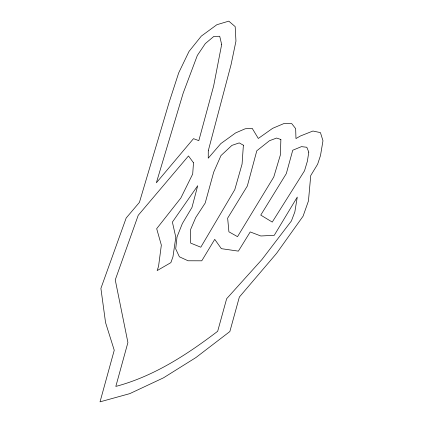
<?xml version="1.0" encoding="UTF-8"?>
<svg xmlns="http://www.w3.org/2000/svg" width="423" height="423" viewBox="0 0 423 423"><rect width="100%" height="100%" fill="white"/><g stroke="black" fill="none" stroke-linecap="round" stroke-linejoin="round"><path stroke-width="0.63" d="M208.275 150.8L208.243 158.186L220.838 143.593L235.643 132.901L245.176 128.788L252.177 128.317L258.31 138.458L272.639 128.333L284.071 123.49L291.722 123.606L295.666 128.64L295.968 138.554L300.446 135.979L312.941 131.024L320.449 132.621L322.971 140.78L320.507 155.49L317.641 164.193L310.741 175.556L308.452 200.962L303.08 216.195L276.552 253.388L239.355 297.052L229.858 331.542L195.897 357.567L163.527 377.808L129.792 393.633L100.029 401.85L114.247 350.239L105.554 322.575L100.901 288.396L126.17 218.019L139.442 202.337L169.026 102.625L178.691 72.878L189.012 51.442L201.3 36.124L216.867 24.714L228.795 21.15L235.183 26.623L235.96 41.11L231.08 64.592L208.275 150.8M280.872 139.495L280.401 154.871L273.76 177.041L237.525 236.658L228.912 231.82L227.648 218.136L247.323 186.041L256.803 150.778L269.462 140.722L276.616 138.051L280.872 139.495M243.384 145.2L242.078 164.05L234.786 189.657L200.798 247.217L190.63 243.082L190.609 229.483L195.717 217.57L205.192 203.051L213.721 172.087L220.975 155.574L231.904 145.39L239.217 142.905L243.384 145.2M193.496 162.776L192.698 174.022L180.843 198.022L156.679 228.684L161.343 245.107L158.556 266.337L157.15 270.588L170.876 262.635L172.959 256.782L175.809 237.261L172.388 222.096L197.715 185.718L191.968 207.45L182.339 223.587L177.01 236.954L175.693 248.846L179.378 256.787L188.071 260.774L201.766 260.811L214.741 239.355L221.351 248.666L238.376 251.13L250.226 231.931L260.822 235.986L274.263 235.299L297.279 197.076L294.836 211.923L291.399 220.975L261.874 259.611L226.654 298.712L217.681 331.272C186.881 354.733 153.634 376.38 115.823 386.421L127.91 342.524L115.252 279.894L138.221 215.307L188.489 155.944L193.496 162.776M308.79 152.132L307.384 161.226L304.518 170.786L272.253 222.08L260.753 215.096L286.308 173.631L292.748 150.234L301.472 146.633L306.818 147.267L308.79 152.132M221.663 44.489L213.631 86.049L198.826 140.642L193.485 138.665L156.362 182.805L183.17 93.166L197.33 55.455L205.308 43.585L213.885 36.378L219.717 36.272L221.663 44.489"/></g></svg>
